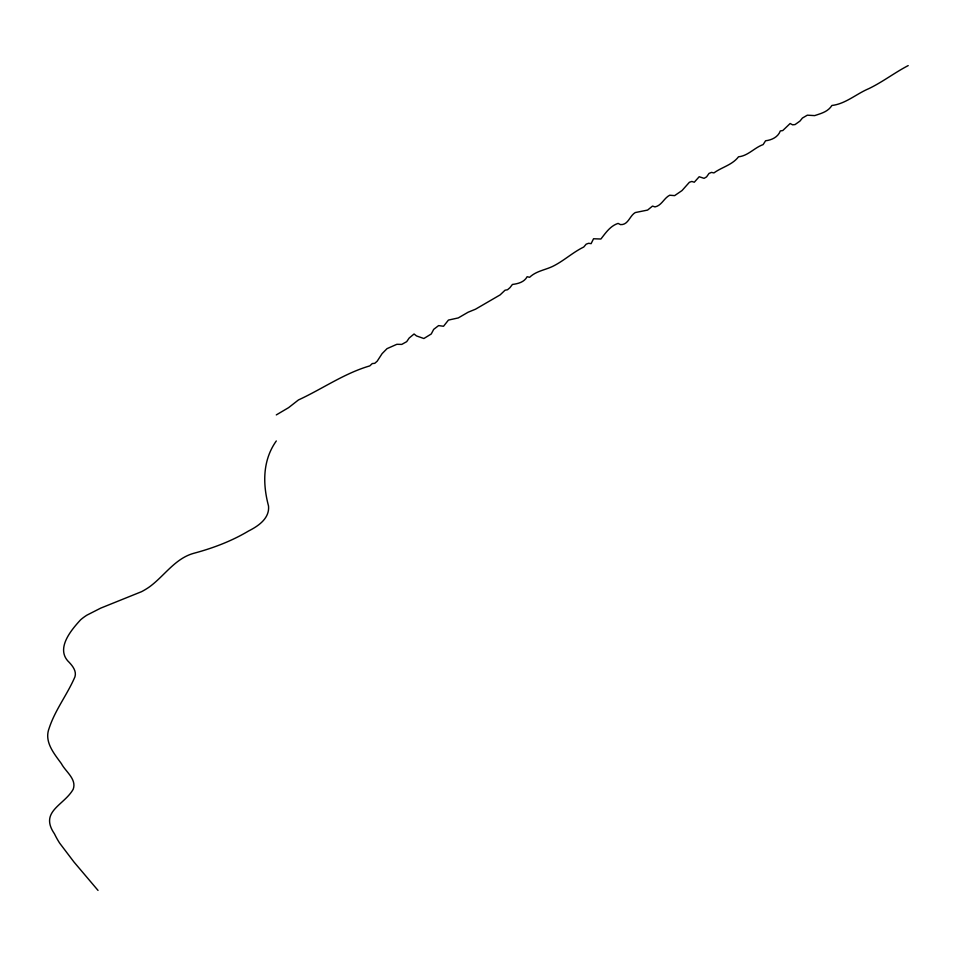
<?xml version="1.0" encoding="UTF-8"?>
<svg xmlns="http://www.w3.org/2000/svg" width="956" height="956" viewBox="0 0 956 956"><rect width="100%" height="100%" fill="white"/><g stroke="black" fill="none" stroke-linecap="round" stroke-linejoin="round"><path stroke-width="1.43" d="M276.296 440.967C262.458 460.41 262.673 484.106 268.528 506.011C269.735 518.451 258.228 526.111 248.524 531.022C231.507 541.192 212.925 548.17 193.829 553.285C175.067 558.423 164.504 575.847 149.578 586.793A78.416 45.279 0 0 1 141.596 591.656L100.727 608.124L86.924 615.15A63.897 36.89 0 0 0 80.615 619.811C71.425 629.777 56.261 647.654 67.697 660.811C72.357 665.46 77.974 671.948 74.042 678.868C66.478 695.633 54.958 710.511 49.186 728.125C43.868 741.653 54.002 753.447 61.399 763.665C65.534 771.612 76.886 779.092 73.206 789.238C64.04 805.466 39.124 811.393 54.444 833.799A207.416 119.751 0 0 0 59.654 843.132L73.982 862.025L98.026 890.406M908.2 65.594C894.72 72.584 882.818 81.881 868.825 88.645C856.385 93.843 845.486 103.929 831.911 105.471C827.86 111.864 821.216 113.382 814.691 115.604L807.318 115.186L802.407 118.054L799.957 121.089L795.045 124.579L792.584 124.818L790.134 123.503L782.773 130.554L780.311 130.936C778.065 137.126 771.695 140.066 765.577 140.771L763.127 144.595C754.475 147.63 748.034 155.888 738.522 156.796C732.2 165.03 721.959 167.085 713.929 172.905L711.467 172.403L709.017 173.43L706.556 176.896L704.094 178.342L699.195 176.741L694.283 182.226L691.845 181.449L689.395 182.273L682.022 190.555L674.637 195.621L669.726 195.227C663.93 198.119 661.6 205.648 654.968 206.902L652.518 206.078L647.594 210.081L635.286 212.555C629.538 215.841 628.379 225.019 620.552 224.624L618.102 223.405C610.298 225.891 605.698 232.87 600.906 239.012L593.545 238.761L591.107 243.649L588.657 243.29L586.195 244.15L583.746 247.03C573.337 252.061 564.53 260.211 554.217 265.613C546.115 269.986 536.555 270.644 529.612 277.3L527.15 276.714C524.235 282.199 518.08 283.729 512.416 284.458L509.954 287.672L507.505 289.752L505.043 290.218L500.119 294.902L475.502 309.206L468.117 312.218L458.271 317.93L448.436 320.081L443.524 326.271L438.613 325.59L433.689 329.366L431.252 333.979L423.867 338.52L416.505 335.926L414.067 333.991L409.144 338.065L406.694 341.662L401.771 344.399L396.86 344.303L387.013 348.653L382.101 353.636L377.19 361.189L374.728 363.34L372.278 363.555L369.817 365.885C344.291 373.318 322.423 388.901 298.439 399.955L288.604 407.65L276.296 414.916"/></g></svg>
